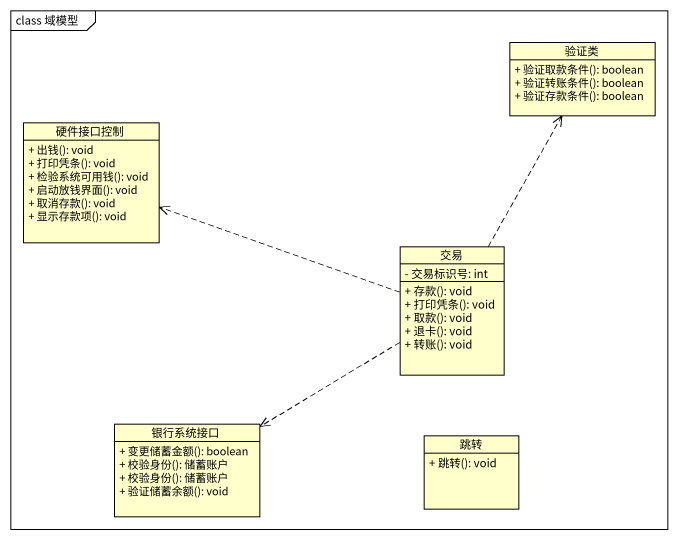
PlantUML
@startuml
mainframe class 域模型
hide circle
hide empty members
skinparam classAttributeIconSize 0
class 验证类 {
  + 验证取款条件(): boolean
  + 验证转账条件(): boolean
  + 验证存款条件(): boolean
}
class 硬件接口控制 {
  + 出钱(): void
  + 打印凭条(): void
  + 检验系统可用钱(): void
  + 启动放钱界面(): void
  + 取消存款(): void
  + 显示存款项(): void
}
class 交易 {
  - 交易标识号: int
  + 存款(): void
  + 打印凭条(): void
  + 取款(): void
  + 退卡(): void
  + 转账(): void
}
class 银行系统接口 {
  + 变更储蓄金额(): boolean
  + 校验身份(): 储蓄账户
  + 校验身份(): 储蓄账户
  + 验证储蓄余额(): void
}
class 跳转 {
  + 跳转(): void
}
交易 .up.> 验证类
交易 .left.> 硬件接口控制
交易 ..> 银行系统接口
@enduml
